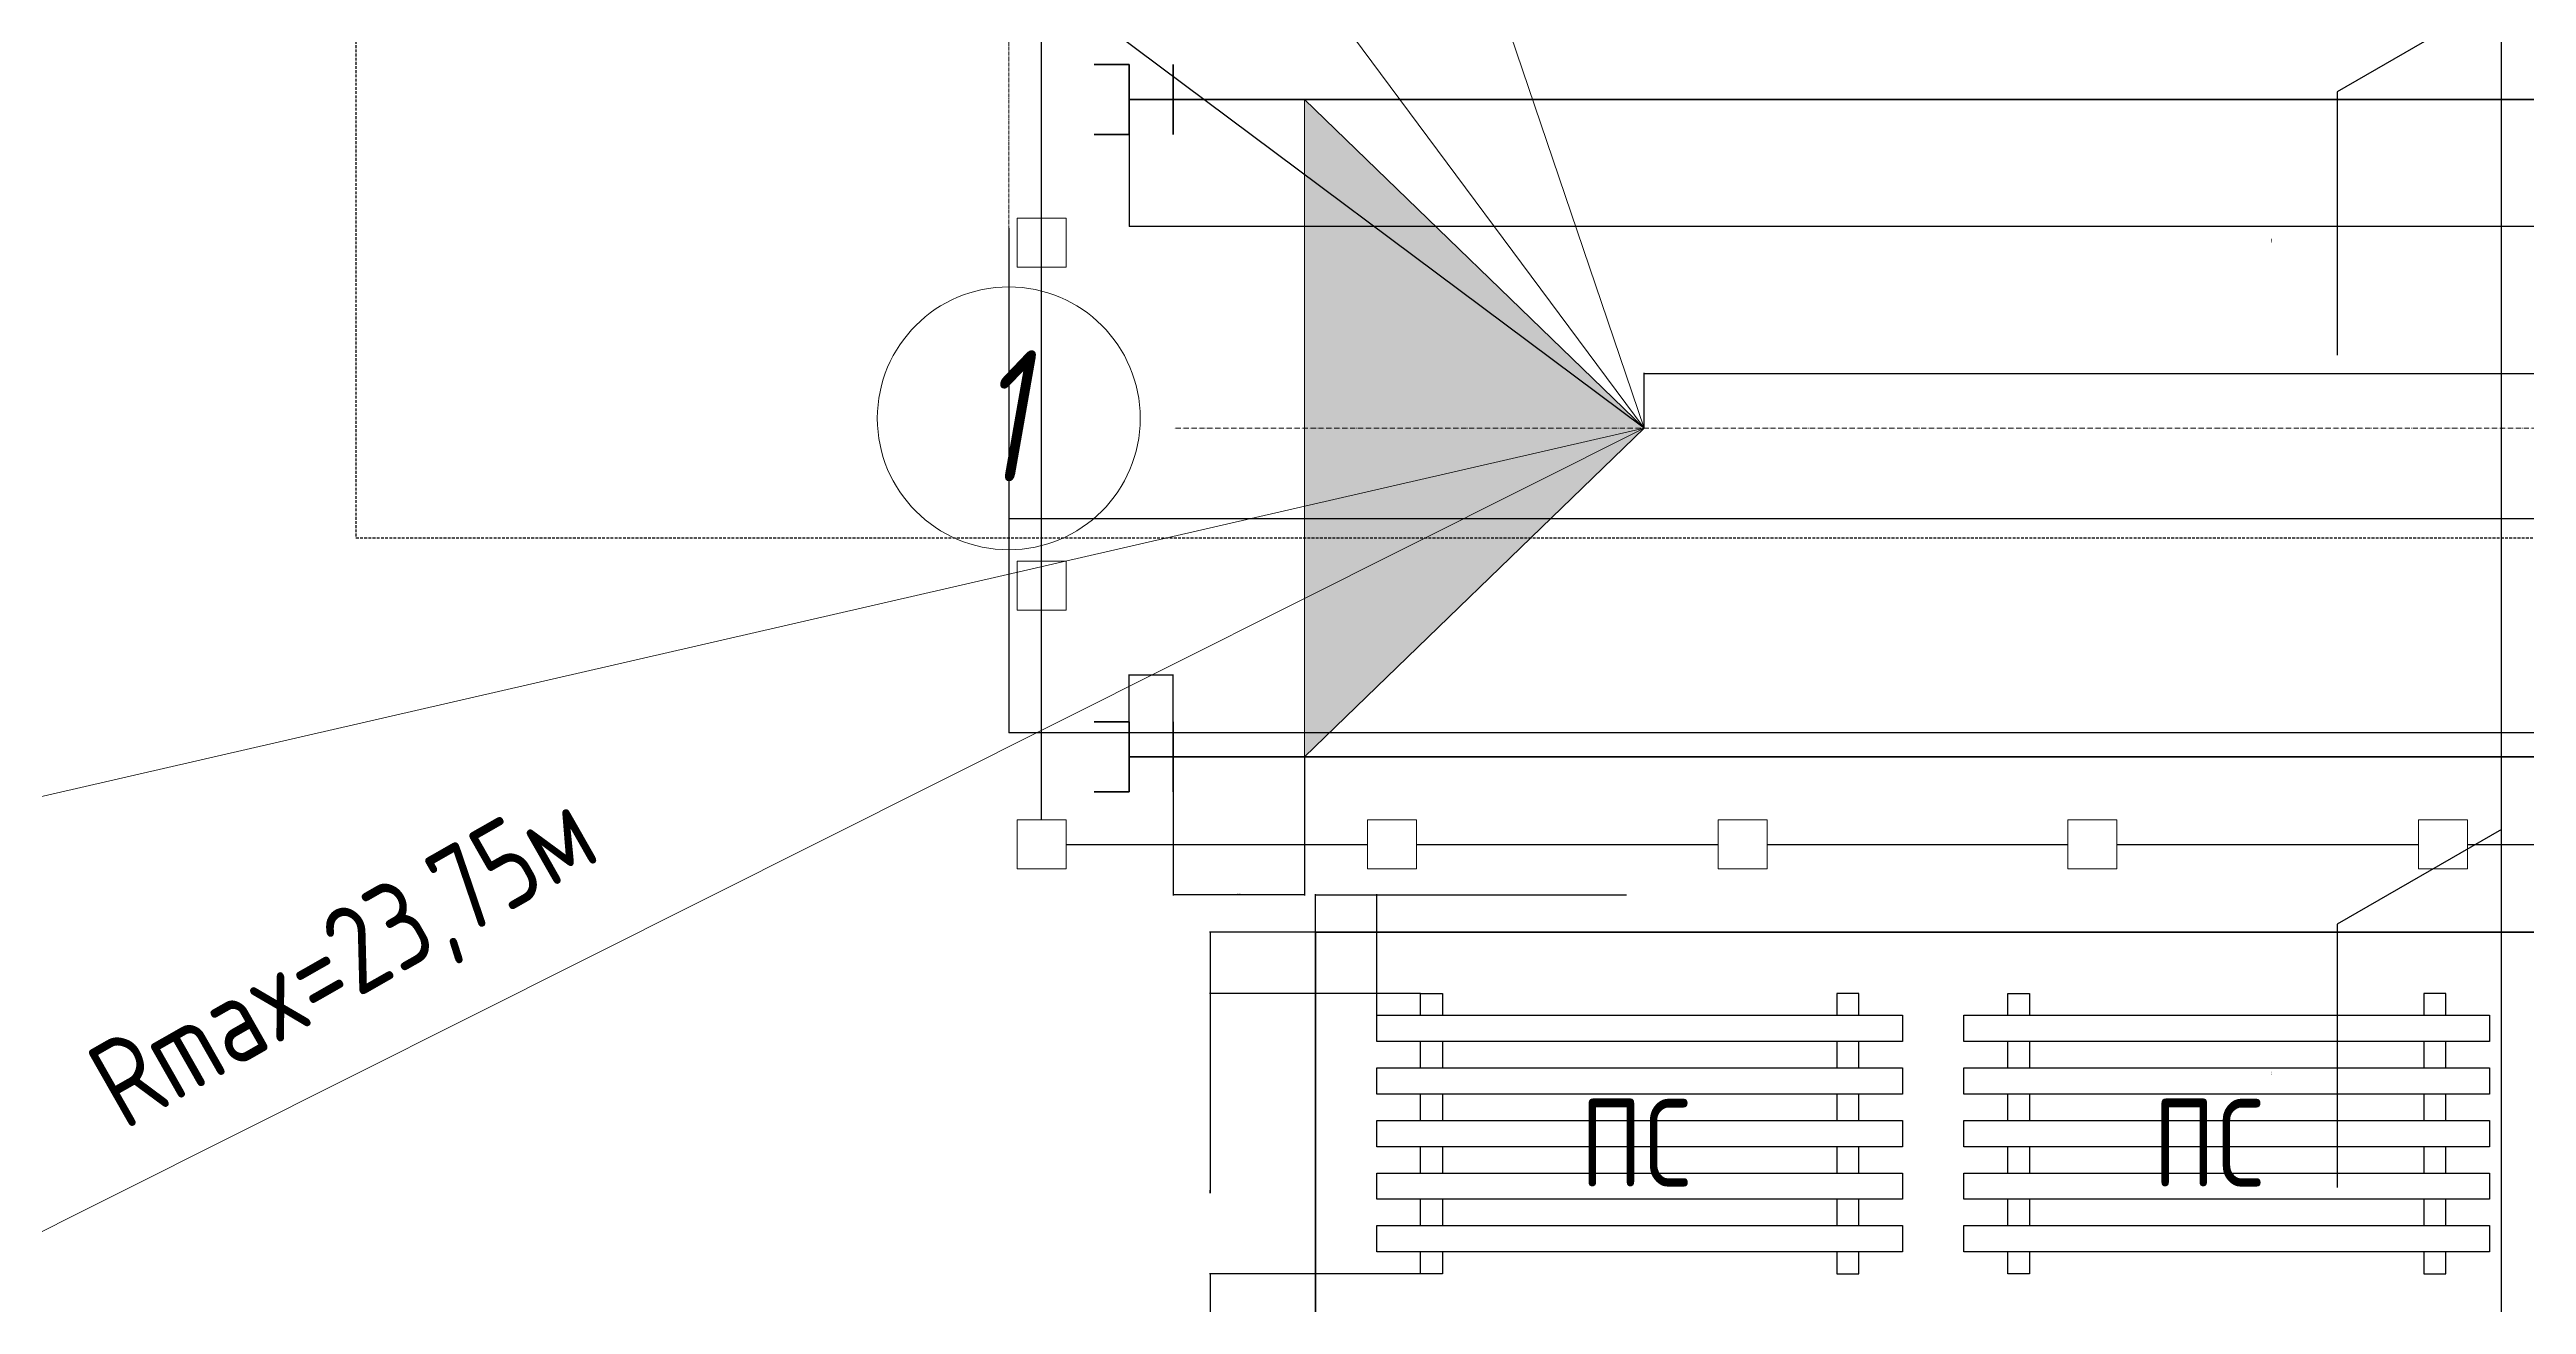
# Model space of a CAD drawing. Header units: millimetres. Extents: x -345369 to 252202, y 74562 to 424723.
# Drawn here: x -332013 to -326359, y 217863 to 220727 of the extents above; entities that cross this region are included whole.
import ezdxf

# ---------------------------------------------------------------- set-up
doc = ezdxf.new("R2010")
doc.units = ezdxf.units.MM
for name, pattern in [('ACAD_ISO10W100', [18, 12, -3, 0, -3]), ('DASHED2', [9.525, 6.35, -3.175]), ('DASHEDX2', [38.1, 25.4, -12.7]), ('GOST2.303 6', [12, 8, -1.5, 1, -1.5])]:
    doc.linetypes.add(name, pattern=pattern)
doc.layers.add('0.3 мм', color=7, linetype='Continuous', lineweight=30)
doc.layers.add('1', color=7, linetype='Continuous')
doc.styles.add('2.5', font='isocpeur.TTF', dxfattribs={"height": 2})
doc.styles.add('3 мм', font='simplex.shx', dxfattribs={"width": 0.7, "oblique": 10, "height": 3})
doc.styles.add('ISOCPEUR', font='isocpeur.TTF', dxfattribs={"width": 0.8})
doc.dimstyles.new('М500 стройгенп', dxfattribs={"dimtxt": 2, "dimasz": 2, "dimexe": 1.25, "dimexo": 0.625, "dimtad": 1, "dimlfac": 500, "dimtxsty": '2.5', "dimblk": 'ARCHTICK', "dimcen": 2.5, "dimadec": 0, "dimazin": 0, "dimtfac": 1, "dimtmove": 0, "dimatfit": 3, "dimfxl": 1, "dimarcsym": 0})

# ---------------------------------------------------------------- blocks, each defined once
blk = doc.blocks.new('_ArchTick')
at = {"color": 0, "linetype": 'ByBlock', "const_width": 0.15}
blk.add_lwpolyline([(-0.5, -0.5), (0.5, 0.5)], dxfattribs=at)
blk = doc.blocks.new('*D635')
at = {"color": 0, "lineweight": -2, "transparency": 16777216}
for p, q in [((-326416.4, 215812.6), (-326416.4, 218712.6)), ((-326415.8, 218712.6), (-326415.1, 218712.6)), ((-326417, 215812.6), (-326417.6, 215812.6))]:
    blk.add_line(p, q, dxfattribs=at)
at = {"layer": 'Defpoints', "color": 0, "transparency": 16777216}
for p in [(-326416.4, 218712.6), (-326416.4, 218712.6), (-326416.4, 215812.6)]:
    blk.add_point(p, dxfattribs=at)
at = {"color": 0, "lineweight": -2, "transparency": 16777216, "xscale": 2, "yscale": 2, "zscale": 2}
for p, rotation in [((-326416.4, 218712.6), 90), ((-326416.4, 215812.6), 270)]:
    blk.add_blockref('_ArchTick', p, dxfattribs=dict(at, rotation=rotation))
at = {"color": 0, "lineweight": 15, "transparency": 16777216, "insert": (-326418, 217262.6), "char_height": 2, "attachment_point": 5, "rotation": 90, "style": '2.5'}
blk.add_mtext('1450000', dxfattribs=at)
blk = doc.blocks.new('*D636')
at = {"color": 0, "lineweight": -2, "transparency": 16777216}
for p, q in [((-326416.4, 218712.6), (-326416.4, 219112.6)), ((-326415.8, 219112.6), (-326415.1, 219112.6)), ((-326417, 218712.6), (-326417.6, 218712.6))]:
    blk.add_line(p, q, dxfattribs=at)
at = {"layer": 'Defpoints', "color": 0, "transparency": 16777216}
for p in [(-326416.4, 219112.6), (-326416.4, 219112.6), (-326416.4, 218712.6)]:
    blk.add_point(p, dxfattribs=at)
at = {"color": 0, "lineweight": -2, "transparency": 16777216, "xscale": 2, "yscale": 2, "zscale": 2}
for p, rotation in [((-326416.4, 219112.6), 90), ((-326416.4, 218712.6), 270)]:
    blk.add_blockref('_ArchTick', p, dxfattribs=dict(at, rotation=rotation))
at = {"color": 0, "lineweight": 15, "transparency": 16777216, "insert": (-326941.4, 218390.4), "char_height": 2, "attachment_point": 5, "rotation": 90, "style": '2.5'}
blk.add_mtext('200000', dxfattribs=at)
blk = doc.blocks.new('*D637')
at = {"color": 0, "lineweight": -2, "transparency": 16777216}
for p, q in [((-326416.4, 219112.6), (-326416.4, 219862.6)), ((-326415.8, 219862.6), (-326415.1, 219862.6)), ((-326417, 219112.6), (-326417.6, 219112.6))]:
    blk.add_line(p, q, dxfattribs=at)
at = {"layer": 'Defpoints', "color": 0, "transparency": 16777216}
for p in [(-326416.4, 219862.6), (-326416.4, 219862.6), (-326416.4, 219112.6)]:
    blk.add_point(p, dxfattribs=at)
at = {"color": 0, "lineweight": -2, "transparency": 16777216, "xscale": 2, "yscale": 2, "zscale": 2}
for p, rotation in [((-326416.4, 219862.6), 90), ((-326416.4, 219112.6), 270)]:
    blk.add_blockref('_ArchTick', p, dxfattribs=dict(at, rotation=rotation))
at = {"color": 0, "lineweight": 15, "transparency": 16777216, "insert": (-326418, 219487.6), "char_height": 2, "attachment_point": 5, "rotation": 90, "style": '2.5'}
blk.add_mtext('375000', dxfattribs=at)
blk = doc.blocks.new('*D638')
at = {"color": 0, "lineweight": -2, "transparency": 16777216}
for p, q in [((-326416.4, 219862.6), (-326416.4, 220612.6)), ((-326415.8, 220612.6), (-326415.1, 220612.6)), ((-326417, 219862.6), (-326417.6, 219862.6))]:
    blk.add_line(p, q, dxfattribs=at)
at = {"layer": 'Defpoints', "color": 0, "transparency": 16777216}
for p in [(-326416.4, 220612.6), (-326416.4, 220612.6), (-326416.4, 219862.6)]:
    blk.add_point(p, dxfattribs=at)
at = {"color": 0, "lineweight": -2, "transparency": 16777216, "xscale": 2, "yscale": 2, "zscale": 2}
for p, rotation in [((-326416.4, 220612.6), 90), ((-326416.4, 219862.6), 270)]:
    blk.add_blockref('_ArchTick', p, dxfattribs=dict(at, rotation=rotation))
at = {"color": 0, "lineweight": 15, "transparency": 16777216, "insert": (-326418, 220237.6), "char_height": 2, "attachment_point": 5, "rotation": 90, "style": '2.5'}
blk.add_mtext('375000', dxfattribs=at)
blk = doc.blocks.new('*D580')
at = {"color": 0, "lineweight": -2, "transparency": 16777216}
for p, q in [((-326417, 221012.6), (-326417.6, 221012.6)), ((-326416.4, 220612.6), (-326416.4, 221012.6)), ((-326417, 220612.6), (-326417.6, 220612.6))]:
    blk.add_line(p, q, dxfattribs=at)
at = {"layer": 'Defpoints', "color": 0, "transparency": 16777216}
for p in [(-326416.4, 221012.6), (-326416.4, 221012.6), (-326416.4, 220612.6)]:
    blk.add_point(p, dxfattribs=at)
at = {"color": 0, "lineweight": -2, "transparency": 16777216, "xscale": 2, "yscale": 2, "zscale": 2}
for p, rotation in [((-326416.4, 221012.6), 90), ((-326416.4, 220612.6), 270)]:
    blk.add_blockref('_ArchTick', p, dxfattribs=dict(at, rotation=rotation))
at = {"color": 0, "lineweight": 15, "transparency": 16777216, "insert": (-326941.4, 220290.4), "char_height": 2, "attachment_point": 5, "rotation": 90, "style": '2.5'}
blk.add_mtext('200000', dxfattribs=at)
blk = doc.blocks.new('*D661')
at = {"color": 0, "lineweight": -2, "transparency": 16777216}
for p, q in [((-328884, 218712.6), (-329364.9, 218712.6)), ((-329363.7, 218712.6), (-329363.7, 218572.6)), ((-328884, 218572.6), (-329364.9, 218572.6)), ((-329363.7, 218572.6), (-329363.7, 218116.2))]:
    blk.add_line(p, q, dxfattribs=at)
at = {"layer": 'Defpoints', "color": 0, "transparency": 16777216}
for p in [(-329363.7, 218712.6), (-328883.4, 218712.6), (-328883.4, 218572.6)]:
    blk.add_point(p, dxfattribs=at)
at = {"color": 0, "lineweight": -2, "transparency": 16777216, "xscale": 2, "yscale": 2, "zscale": 2}
for p, rotation in [((-329363.7, 218712.6), 90), ((-329363.7, 218572.6), 270)]:
    blk.add_blockref('_ArchTick', p, dxfattribs=dict(at, rotation=rotation))
at = {"color": 0, "lineweight": 25, "transparency": 16777216, "insert": (-329365.3, 218120.1), "char_height": 2, "attachment_point": 5, "rotation": 90, "style": '2.5'}
blk.add_mtext('70000', dxfattribs=at)
blk = doc.blocks.new('*D662')
at = {"color": 0, "lineweight": -2, "transparency": 16777216}
for p, q in [((-328884, 217932.6), (-329364.9, 217932.6)), ((-329363.7, 217932.6), (-329363.7, 217792.6)), ((-328878.2, 217792.6), (-329364.9, 217792.6))]:
    blk.add_line(p, q, dxfattribs=at)
at = {"layer": 'Defpoints', "color": 0, "transparency": 16777216}
for p in [(-328883.4, 217932.6), (-329363.7, 217792.6), (-328877.6, 217792.6)]:
    blk.add_point(p, dxfattribs=at)
at = {"color": 0, "lineweight": -2, "transparency": 16777216, "xscale": 2, "yscale": 2, "zscale": 2}
for p, rotation in [((-329363.7, 217932.6), 90), ((-329363.7, 217792.6), 270)]:
    blk.add_blockref('_ArchTick', p, dxfattribs=dict(at, rotation=rotation))
at = {"color": 0, "lineweight": 25, "transparency": 16777216, "insert": (-329365.3, 217862.6), "char_height": 2, "attachment_point": 5, "rotation": 90, "style": '2.5'}
blk.add_mtext('70000', dxfattribs=at)
blk = doc.blocks.new('*D664')
at = {"color": 0, "lineweight": -2, "transparency": 16777216}
for p, q in [((-329123.4, 218523.2), (-329123.4, 218798.7)), ((-329123.4, 218797.5), (-328983.4, 218797.5)), ((-328983.4, 218523.2), (-328983.4, 218798.7)), ((-328983.4, 218797.5), (-328413.3, 218797.5))]:
    blk.add_line(p, q, dxfattribs=at)
at = {"layer": 'Defpoints', "color": 0, "transparency": 16777216}
for p in [(-329123.4, 218797.5), (-329123.4, 218522.6), (-328983.4, 218522.6)]:
    blk.add_point(p, dxfattribs=at)
at = {"color": 0, "lineweight": -2, "transparency": 16777216, "xscale": 2, "yscale": 2, "zscale": 2, "rotation": 180}
blk.add_blockref('_ArchTick', (-329123.4, 218797.5), dxfattribs=at)
at = {"color": 0, "lineweight": -2, "transparency": 16777216, "xscale": 2, "yscale": 2, "zscale": 2}
blk.add_blockref('_ArchTick', (-328983.4, 218797.5), dxfattribs=at)
at = {"color": 0, "lineweight": 25, "transparency": 16777216, "insert": (-328417.2, 218799.1), "char_height": 2, "attachment_point": 5, "style": '2.5'}
blk.add_mtext('70000', dxfattribs=at)
blk = doc.blocks.new('*D683')
at = {"color": 0, "lineweight": -2, "transparency": 16777216}
for p, q in [((-328372.9, 219863.2), (-328372.9, 219988.8)), ((-328372.9, 219987.6), (-309473.9, 219987.6)), ((-309473.9, 219863.2), (-309473.9, 219988.8))]:
    blk.add_line(p, q, dxfattribs=at)
at = {"layer": 'Defpoints', "color": 0, "transparency": 16777216}
for p in [(-309473.9, 219987.6), (-328372.9, 219862.6), (-309473.9, 219862.6)]:
    blk.add_point(p, dxfattribs=at)
at = {"color": 0, "lineweight": -2, "transparency": 16777216, "xscale": 2, "yscale": 2, "zscale": 2, "rotation": 180}
blk.add_blockref('_ArchTick', (-328372.9, 219987.6), dxfattribs=at)
at = {"color": 0, "lineweight": -2, "transparency": 16777216, "xscale": 2, "yscale": 2, "zscale": 2}
blk.add_blockref('_ArchTick', (-309473.9, 219987.6), dxfattribs=at)
at = {"color": 0, "lineweight": 20, "transparency": 16777216, "insert": (-318923.4, 219989.2), "char_height": 2, "attachment_point": 5, "style": '2.5'}
blk.add_mtext('94500', dxfattribs=at)
blk = doc.blocks.new('*D684')
at = {"color": 0, "lineweight": -2, "transparency": 16777216}
for p, q in [((-329548.4, 220612), (-329548.4, 220322.5)), ((-308298.4, 220612), (-308298.4, 220322.5)), ((-329548.4, 220323.7), (-308298.4, 220323.7))]:
    blk.add_line(p, q, dxfattribs=at)
at = {"layer": 'Defpoints', "color": 0, "transparency": 16777216}
for p in [(-329548.4, 220612.6), (-308298.4, 220612.6), (-308298.4, 220323.7)]:
    blk.add_point(p, dxfattribs=at)
at = {"color": 0, "lineweight": -2, "transparency": 16777216, "xscale": 2, "yscale": 2, "zscale": 2, "rotation": 180}
blk.add_blockref('_ArchTick', (-329548.4, 220323.7), dxfattribs=at)
at = {"color": 0, "lineweight": -2, "transparency": 16777216, "xscale": 2, "yscale": 2, "zscale": 2}
blk.add_blockref('_ArchTick', (-308298.4, 220323.7), dxfattribs=at)
at = {"color": 0, "lineweight": 20, "transparency": 16777216, "insert": (-318923.4, 220325.3), "char_height": 2, "attachment_point": 5, "style": '2.5'}
blk.add_mtext('10625000', dxfattribs=at)
blk = doc.blocks.new('*D685')
at = {"color": 0, "lineweight": -2, "transparency": 16777216}
for p, q in [((-329448.4, 219112), (-329448.4, 218796.2)), ((-329148.4, 219112), (-329148.4, 218796.2)), ((-329148.4, 218797.5), (-329448.4, 218797.5))]:
    blk.add_line(p, q, dxfattribs=at)
at = {"layer": 'Defpoints', "color": 0, "transparency": 16777216}
for p in [(-329448.4, 219112.6), (-329148.4, 219112.6), (-329448.4, 218797.5)]:
    blk.add_point(p, dxfattribs=at)
at = {"color": 0, "lineweight": -2, "transparency": 16777216, "xscale": 2, "yscale": 2, "zscale": 2, "rotation": 180}
blk.add_blockref('_ArchTick', (-329448.4, 218797.5), dxfattribs=at)
at = {"color": 0, "lineweight": -2, "transparency": 16777216, "xscale": 2, "yscale": 2, "zscale": 2}
blk.add_blockref('_ArchTick', (-329148.4, 218797.5), dxfattribs=at)
at = {"color": 0, "lineweight": 20, "transparency": 16777216, "insert": (-329298.4, 218799.1), "char_height": 2, "attachment_point": 5, "style": '2.5'}
blk.add_mtext('150000', dxfattribs=at)
blk = doc.blocks.new('*D686')
at = {"color": 0, "lineweight": -2, "transparency": 16777216}
for p, q in [((-329548.4, 219113.2), (-329548.4, 219300.3)), ((-329448.4, 219299), (-329548.4, 219299)), ((-329448.4, 219113.2), (-329448.4, 219300.3))]:
    blk.add_line(p, q, dxfattribs=at)
at = {"layer": 'Defpoints', "color": 0, "transparency": 16777216}
for p in [(-329548.4, 219299), (-329548.4, 219112.6), (-329448.4, 219112.6)]:
    blk.add_point(p, dxfattribs=at)
at = {"color": 0, "lineweight": -2, "transparency": 16777216, "xscale": 2, "yscale": 2, "zscale": 2, "rotation": 180}
blk.add_blockref('_ArchTick', (-329548.4, 219299), dxfattribs=at)
at = {"color": 0, "lineweight": -2, "transparency": 16777216, "xscale": 2, "yscale": 2, "zscale": 2}
blk.add_blockref('_ArchTick', (-329448.4, 219299), dxfattribs=at)
at = {"color": 0, "lineweight": 20, "transparency": 16777216, "insert": (-329498.4, 219300.7), "char_height": 2, "attachment_point": 5, "style": '2.5'}
blk.add_mtext('50000', dxfattribs=at)
blk = doc.blocks.new('*D599')
at = {"color": 0, "lineweight": -2, "transparency": 16777216}
for p, q in [((-329823.4, 220319), (-329823.4, 219654.3)), ((-319023.4, 220319), (-319023.4, 219654.3)), ((-319023.4, 219655.5), (-329823.4, 219655.5))]:
    blk.add_line(p, q, dxfattribs=at)
at = {"layer": 'Defpoints', "color": 0, "transparency": 16777216}
for p in [(-329823.4, 220319.7), (-319023.4, 220319.7), (-329823.4, 219655.5)]:
    blk.add_point(p, dxfattribs=at)
at = {"color": 0, "lineweight": -2, "transparency": 16777216, "xscale": 2, "yscale": 2, "zscale": 2, "rotation": 180}
blk.add_blockref('_ArchTick', (-329823.4, 219655.5), dxfattribs=at)
at = {"color": 0, "lineweight": -2, "transparency": 16777216, "xscale": 2, "yscale": 2, "zscale": 2}
blk.add_blockref('_ArchTick', (-319023.4, 219655.5), dxfattribs=at)
at = {"color": 0, "lineweight": 20, "transparency": 16777216, "insert": (-324423.4, 219657.2), "char_height": 2, "attachment_point": 5, "style": '2.5'}
blk.add_mtext('5400000', dxfattribs=at)
blk = doc.blocks.new('*D600')
at = {"color": 0, "lineweight": -2, "transparency": 16777216}
for p, q in [((-308023.4, 223598), (-308023.4, 219166.8)), ((-329823.4, 219654.9), (-329823.4, 219166.8)), ((-329823.4, 219168), (-308023.4, 219168))]:
    blk.add_line(p, q, dxfattribs=at)
at = {"layer": 'Defpoints', "color": 0, "transparency": 16777216}
for p in [(-308023.4, 223598.7), (-329823.4, 219655.5), (-308023.4, 219168)]:
    blk.add_point(p, dxfattribs=at)
at = {"color": 0, "lineweight": -2, "transparency": 16777216, "xscale": 2, "yscale": 2, "zscale": 2, "rotation": 180}
blk.add_blockref('_ArchTick', (-329823.4, 219168), dxfattribs=at)
at = {"color": 0, "lineweight": -2, "transparency": 16777216, "xscale": 2, "yscale": 2, "zscale": 2}
blk.add_blockref('_ArchTick', (-308023.4, 219168), dxfattribs=at)
at = {"color": 0, "lineweight": 20, "transparency": 16777216, "insert": (-318923.4, 219169.6), "char_height": 2, "attachment_point": 5, "style": '2.5'}
blk.add_mtext('10900000', dxfattribs=at)

msp = doc.modelspace()

# ---------------------------------------------------------------- hatches: boundary and pattern name
at = {"lineweight": 20}
h = msp.add_hatch(color=256, dxfattribs=at)
h.dxf.hatch_style = 1
h.paths.add_polyline_path([(-329148.408323, 220612.578109), (-329148.408323, 219862.578109), (-328372.904858, 219862.578109)])
h.paths.add_polyline_path([(-328372.904858, 219862.578109), (-329148.408323, 219862.578109), (-329148.408323, 219112.578109)])
h.paths.add_polyline_path([(-308265.062024, 219540.068558), (-307695.062024, 219540.068558), (-307695.062024, 220260.068558), (-308265.062024, 220260.068558)], flags=9)

# ---------------------------------------------------------------- linework, layer by layer
at = {"linetype": 'DASHED2', "lineweight": 25}
for p, q in [((-331313.408323, 229794.620601), (-331313.408323, 219612.578109)), ((-331313.408323, 219612.578109), (-306533.408323, 219612.578109))]:
    msp.add_line(p, q, dxfattribs=at)
at = {"lineweight": 15}
for q in [(-335003.908155, 228782.743767), (-331158.094645, 228066.481928), (-335389.956737, 218249.821791), (-332619.054452, 217733.561051)]:
    msp.add_line((-328372.904858, 219862.578109), q, dxfattribs=at)
at = {"linetype": 'GOST2.303 6', "lineweight": 20}
msp.add_line((-329823.408323, 220184.966747), (-329823.408323, 228302.578109), dxfattribs=at)
at = {"lineweight": 30}
msp.add_line((-328372.904858, 219862.578109), (-337283.813583, 226514.653402), dxfattribs=at)
at = {"lineweight": 25}
for p, q in [((-326416.399816, 220846.713076), (-326791.399816, 220630.206725)), ((-329748.408323, 218968.578016), (-329748.408323, 220812.578109)), ((-326791.399816, 220630.206725), (-326791.399816, 220029.482528)), ((-329692.408416, 218912.578109), (-329004.409563, 218912.578109)), ((-328892.40975, 218912.578109), (-328204.410896, 218912.578109)), ((-328092.411083, 218912.578109), (-327405.94009, 218912.578109)), ((-327293.940277, 218912.578109), (-326605.941424, 218912.578109)), ((-326416.399816, 218946.713076), (-326791.399816, 218730.206725)), ((-326493.94161, 218912.578109), (-325800.831525, 218912.578109)), ((-329123.408323, 218712.578109), (-329123.408323, 218572.578109)), ((-326791.399816, 218730.206725), (-326791.399816, 218129.482528))]:
    msp.add_line(p, q, dxfattribs=at)
at = {"lineweight": 35}
for p, q in [((-318923.408323, 220612.578109), (-329548.408323, 220612.578109)), ((-329548.408323, 220612.578109), (-329348.408323, 220612.578109)), ((-329548.408323, 220612.578109), (-329348.408323, 220612.578109)), ((-318923.408323, 219112.578109), (-329548.408323, 219112.578109)), ((-329548.408323, 219112.578109), (-328948.408323, 219112.578109)), ((-329548.408323, 219112.578109), (-329348.408323, 219112.578109)), ((-329548.408323, 219112.578109), (-329448.408323, 219112.578109)), ((-329448.408323, 219112.578109), (-329148.408323, 219112.578109)), ((-318923.408323, 218712.578109), (-329123.408323, 218712.578109)), ((-329123.408323, 218712.578109), (-329123.408323, 215812.578109))]:
    msp.add_line(p, q, dxfattribs=at)
at = {"lineweight": 20}
for p, q in [((-329348.408323, 220612.578109), (-328748.408323, 220612.578109)), ((-328372.904858, 219862.578109), (-329148.408323, 220612.578109)), ((-329148.408323, 219112.578109), (-329148.408323, 220612.578109)), ((-328372.904858, 219862.578109), (-329148.408323, 219112.578109)), ((-329348.408323, 219112.578109), (-328748.408323, 219112.578109)), ((-328892.40975, 218968.578016), (-329004.409563, 218968.578016)), ((-327293.940277, 218968.578016), (-327405.94009, 218968.578016)), ((-329692.408416, 218912.578109), (-329004.409563, 218912.578109)), ((-328892.40975, 218912.578109), (-328204.410896, 218912.578109)), ((-327293.940277, 218912.578109), (-326605.941424, 218912.578109))]:
    msp.add_line(p, q, dxfattribs=at)
at = {"lineweight": 13}
for p, q in [((-329692.408416, 220341.6664), (-329804.40823, 220341.6664)), ((-329804.40823, 220341.6664), (-329804.40823, 220229.666587)), ((-329692.408416, 220229.666587), (-329692.408416, 220341.6664)), ((-329804.40823, 220229.666587), (-329692.408416, 220229.666587)), ((-329692.408416, 219558.83975), (-329804.40823, 219558.83975)), ((-329804.40823, 219558.83975), (-329804.40823, 219446.839937)), ((-329692.408416, 219446.839937), (-329692.408416, 219558.83975)), ((-329804.40823, 219446.839937), (-329692.408416, 219446.839937)), ((-329692.408416, 218968.578016), (-329804.40823, 218968.578016)), ((-329804.40823, 218968.578016), (-329804.40823, 218856.578202)), ((-329692.408416, 218856.578202), (-329692.408416, 218968.578016)), ((-329004.409563, 218968.578016), (-329004.409563, 218856.578202)), ((-328892.40975, 218856.578202), (-328892.40975, 218968.578016)), ((-328092.411083, 218968.578016), (-328204.410896, 218968.578016)), ((-328204.410896, 218968.578016), (-328204.410896, 218856.578202)), ((-328092.411083, 218856.578202), (-328092.411083, 218968.578016)), ((-327405.94009, 218968.578016), (-327405.94009, 218856.578202)), ((-327293.940277, 218856.578202), (-327293.940277, 218968.578016)), ((-326493.94161, 218968.578016), (-326605.941424, 218968.578016)), ((-326605.941424, 218968.578016), (-326605.941424, 218856.578202)), ((-326493.94161, 218856.578202), (-326493.94161, 218968.578016)), ((-329804.40823, 218856.578202), (-329692.408416, 218856.578202)), ((-329004.409563, 218856.578202), (-328892.40975, 218856.578202)), ((-328204.410896, 218856.578202), (-328092.411083, 218856.578202)), ((-327405.94009, 218856.578202), (-327293.940277, 218856.578202)), ((-326605.941424, 218856.578202), (-326493.94161, 218856.578202))]:
    msp.add_line(p, q, dxfattribs=at)
at = {"linetype": 'ACAD_ISO10W100', "lineweight": 20}
msp.add_line((-308398.408323, 219862.578109), (-329448.408323, 219862.578109), dxfattribs=at)
at = {"lineweight": 20}
msp.add_circle((-329823.408323, 219884.966747), 300, dxfattribs=at)
at = {"linetype": 'DASHEDX2', "lineweight": 30}
msp.add_arc((-328372.904858, 219862.578109), 7200, 143.2583223815, 270, dxfattribs=at)
at = {"lineweight": 30}
msp.add_arc((-328372.904858, 219862.578109), 4750, 143.258322381, 270, dxfattribs=at)
at = {"layer": '0.3 мм', "lineweight": 35}
for p, q in [((-329548.408323, 220692.578109), (-329628.408323, 220692.578109)), ((-329548.408323, 220612.578109), (-329548.408323, 220692.578109)), ((-329448.408323, 220532.578109), (-329448.408323, 220692.578109)), ((-329548.408323, 220612.578109), (-329548.408323, 220532.578109)), ((-329548.408323, 220532.578109), (-329628.408323, 220532.578109)), ((-329548.408323, 219192.578109), (-329628.408323, 219192.578109)), ((-329548.408323, 219112.578109), (-329548.408323, 219192.578109)), ((-329448.408323, 219032.578109), (-329448.408323, 219192.578109)), ((-329548.408323, 219112.578109), (-329548.408323, 219032.578109)), ((-329548.408323, 219032.578109), (-329628.408323, 219032.578109))]:
    msp.add_line(p, q, dxfattribs=at)
at = {"layer": '0.3 мм', "lineweight": 25}
for p, q in [((-328883.408323, 218522.578109), (-328883.408323, 218572.578109)), ((-328883.408323, 218572.578109), (-328833.408323, 218572.578109)), ((-328833.408323, 218572.578109), (-328833.408323, 218522.578109)), ((-327883.408323, 218572.578109), (-327933.408323, 218572.578109)), ((-327933.408323, 218572.578109), (-327933.408323, 218522.578109)), ((-327883.408323, 218522.578109), (-327883.408323, 218572.578109)), ((-327543.408323, 218522.578109), (-327543.408323, 218572.578109)), ((-327543.408323, 218572.578109), (-327493.408323, 218572.578109)), ((-327493.408323, 218572.578109), (-327493.408323, 218522.578109)), ((-326543.408323, 218572.578109), (-326593.408323, 218572.578109)), ((-326593.408323, 218572.578109), (-326593.408323, 218522.578109)), ((-326543.408323, 218522.578109), (-326543.408323, 218572.578109)), ((-328983.408323, 218522.578109), (-327783.408323, 218522.578109)), ((-328983.408323, 218462.578109), (-328983.408323, 218522.578109)), ((-327783.408323, 218522.578109), (-327783.408323, 218462.578109)), ((-327783.408323, 218522.578109), (-327783.408323, 218495.905551)), ((-327643.408323, 218522.578109), (-326443.408323, 218522.578109)), ((-327643.408323, 218462.578109), (-327643.408323, 218522.578109)), ((-326443.408323, 218522.578109), (-326443.408323, 218462.578109)), ((-326443.408323, 218522.578109), (-326443.408323, 218495.905551)), ((-327783.408323, 218462.578109), (-328983.408323, 218462.578109)), ((-328883.408323, 218402.578109), (-328883.408323, 218462.578109)), ((-328833.408323, 218462.578109), (-328833.408323, 218402.578109)), ((-327933.408323, 218462.578109), (-327933.408323, 218402.578109)), ((-327883.408323, 218402.578109), (-327883.408323, 218462.578109)), ((-326443.408323, 218462.578109), (-327643.408323, 218462.578109)), ((-327543.408323, 218402.578109), (-327543.408323, 218462.578109)), ((-327493.408323, 218462.578109), (-327493.408323, 218402.578109)), ((-326593.408323, 218462.578109), (-326593.408323, 218402.578109)), ((-326543.408323, 218402.578109), (-326543.408323, 218462.578109)), ((-328983.408323, 218402.578109), (-327783.408323, 218402.578109)), ((-328983.408323, 218342.578109), (-328983.408323, 218402.578109)), ((-327783.408323, 218402.578109), (-327783.408323, 218342.578109)), ((-327643.408323, 218402.578109), (-326443.408323, 218402.578109)), ((-327643.408323, 218342.578109), (-327643.408323, 218402.578109)), ((-326443.408323, 218402.578109), (-326443.408323, 218342.578109)), ((-327783.408323, 218342.578109), (-328983.408323, 218342.578109)), ((-328883.408323, 218282.578109), (-328883.408323, 218342.578109)), ((-328833.408323, 218342.578109), (-328833.408323, 218282.578109)), ((-327933.408323, 218342.578109), (-327933.408323, 218282.578109)), ((-327883.408323, 218282.578109), (-327883.408323, 218342.578109)), ((-326443.408323, 218342.578109), (-327643.408323, 218342.578109)), ((-327543.408323, 218282.578109), (-327543.408323, 218342.578109)), ((-327493.408323, 218342.578109), (-327493.408323, 218282.578109)), ((-326593.408323, 218342.578109), (-326593.408323, 218282.578109)), ((-326543.408323, 218282.578109), (-326543.408323, 218342.578109)), ((-328983.408323, 218282.578109), (-327783.408323, 218282.578109)), ((-328983.408323, 218222.578109), (-328983.408323, 218282.578109)), ((-327783.408323, 218282.578109), (-327783.408323, 218222.578109)), ((-327643.408323, 218282.578109), (-326443.408323, 218282.578109)), ((-327643.408323, 218222.578109), (-327643.408323, 218282.578109)), ((-326443.408323, 218282.578109), (-326443.408323, 218222.578109)), ((-327783.408323, 218222.578109), (-328983.408323, 218222.578109)), ((-328883.408323, 218162.578109), (-328883.408323, 218222.578109)), ((-328833.408323, 218222.578109), (-328833.408323, 218162.578109)), ((-327933.408323, 218222.578109), (-327933.408323, 218162.578109)), ((-327883.408323, 218162.578109), (-327883.408323, 218222.578109)), ((-326443.408323, 218222.578109), (-327643.408323, 218222.578109)), ((-327543.408323, 218162.578109), (-327543.408323, 218222.578109)), ((-327493.408323, 218222.578109), (-327493.408323, 218162.578109)), ((-326593.408323, 218222.578109), (-326593.408323, 218162.578109)), ((-326543.408323, 218162.578109), (-326543.408323, 218222.578109)), ((-328983.408323, 218162.578109), (-327783.408323, 218162.578109)), ((-328983.408323, 218102.578109), (-328983.408323, 218162.578109)), ((-327783.408323, 218162.578109), (-327783.408323, 218102.578109)), ((-327643.408323, 218162.578109), (-326443.408323, 218162.578109)), ((-327643.408323, 218102.578109), (-327643.408323, 218162.578109)), ((-326443.408323, 218162.578109), (-326443.408323, 218102.578109)), ((-327783.408323, 218102.578109), (-328983.408323, 218102.578109)), ((-328883.408323, 218042.578109), (-328883.408323, 218102.578109)), ((-328833.408323, 218102.578109), (-328833.408323, 218042.578109)), ((-327933.408323, 218102.578109), (-327933.408323, 218042.578109)), ((-327883.408323, 218042.578109), (-327883.408323, 218102.578109)), ((-326443.408323, 218102.578109), (-327643.408323, 218102.578109)), ((-327543.408323, 218042.578109), (-327543.408323, 218102.578109)), ((-327493.408323, 218102.578109), (-327493.408323, 218042.578109)), ((-326593.408323, 218102.578109), (-326593.408323, 218042.578109)), ((-326543.408323, 218042.578109), (-326543.408323, 218102.578109)), ((-328983.408323, 218042.578109), (-327783.408323, 218042.578109)), ((-328983.408323, 217982.578109), (-328983.408323, 218042.578109)), ((-327783.408323, 218042.578109), (-327783.408323, 217982.578109)), ((-327643.408323, 218042.578109), (-326443.408323, 218042.578109)), ((-327643.408323, 217982.578109), (-327643.408323, 218042.578109)), ((-326443.408323, 218042.578109), (-326443.408323, 217982.578109)), ((-327783.408323, 217982.578109), (-328983.408323, 217982.578109)), ((-328883.408323, 217932.578109), (-328883.408323, 217982.578109)), ((-328833.408323, 217982.578109), (-328833.408323, 217932.578109)), ((-327933.408323, 217982.578109), (-327933.408323, 217932.578109)), ((-327883.408323, 217932.578109), (-327883.408323, 217982.578109)), ((-326443.408323, 217982.578109), (-327643.408323, 217982.578109)), ((-327543.408323, 217932.578109), (-327543.408323, 217982.578109)), ((-327493.408323, 217982.578109), (-327493.408323, 217932.578109)), ((-326593.408323, 217982.578109), (-326593.408323, 217932.578109)), ((-326543.408323, 217932.578109), (-326543.408323, 217982.578109)), ((-328833.408323, 217932.578109), (-328883.408323, 217932.578109)), ((-327933.408323, 217932.578109), (-327883.408323, 217932.578109)), ((-327493.408323, 217932.578109), (-327543.408323, 217932.578109)), ((-326593.408323, 217932.578109), (-326543.408323, 217932.578109))]:
    msp.add_line(p, q, dxfattribs=at)

# ---------------------------------------------------------------- texts
at = {"lineweight": 20, "insert": (-329890.158198, 220040.35995), "char_height": 300, "attachment_point": 1, "style": '3 мм'}
msp.add_mtext_dynamic_manual_height_columns('1', width=19.8928994, gutter_width=15, heights=[0], dxfattribs=at)
at = {"layer": '1', "insert": (-331941.386017, 218432.346964), "char_height": 200, "width": 33551.99764857, "attachment_point": 1, "rotation": 29.657638595, "style": 'ISOCPEUR'}
msp.add_mtext('Rmax=23,75м', dxfattribs=at)
at = {"layer": '1', "char_height": 200, "width": 33551.99764857, "attachment_point": 1, "style": 'ISOCPEUR'}
for insert in [(-328518.691269, 218331.358945), (-327211.249465, 218331.354126)]:
    msp.add_mtext('ПC', dxfattribs=dict(at, insert=insert))

# ---------------------------------------------------------------- dimensions: what is measured, and where the dimension line sits
at = {"lineweight": 20}
for base, p1, p2, picture, middle in [((-308023.4083229175, 219168.0014764365), (-329823.4083229175, 219655.5497194861), (-308023.4083229175, 223598.6552932748), '*D600', (-318923.4083229175, 219169.6264764365)), ((-308298.4083229175, 220323.7097221363), (-329548.4083229175, 220612.578109102), (-308298.4083229175, 220612.578109102), '*D684', (-318923.4083229175, 220325.3347221363)), ((-329823.4083229175, 219655.5497194861), (-319023.4083229175, 220319.652552975), (-329823.4083229175, 220319.652552975), '*D599', (-324423.4083229175, 219657.1747194861)), ((-329548.408323, 219299.039667), (-329448.408323, 219112.578109), (-329548.408323, 219112.578109), '*D686', (-329498.408323, 219300.664667)), ((-329448.408323, 218797.45635), (-329148.408323, 219112.578109), (-329448.408323, 219112.578109), '*D685', (-329298.408323, 218799.08135))]:
    dim = msp.add_linear_dim(base=base, p1=p1, p2=p2, dimstyle='М500 стройгенп', dxfattribs=at)
    dim.commit()
    dim.dimension.update_dxf_attribs({"geometry": picture, "text_midpoint": middle})
at = {"lineweight": 15}
for base, p1, p2, picture, middle in [((-326416.399816, 221012.578109), (-326416.399816, 220612.578109), (-326416.399816, 221012.578109), '*D580', (-326941.441466, 220290.438011)), ((-326416.399816, 219112.578109), (-326416.399816, 218712.578109), (-326416.399816, 219112.578109), '*D636', (-326941.441466, 218390.438011))]:
    dim = msp.add_linear_dim(base=base, p1=p1, p2=p2, angle=90, dimstyle='М500 стройгенп', override={"dimtmove": 2}, dxfattribs=at)
    dim.commit()
    dim.dimension.update_dxf_attribs({"geometry": picture, "text_midpoint": middle, "dimtype": 160})
for base, p1, p2, picture, middle in [((-326416.399816, 220612.578109), (-326416.399816, 219862.578109), (-326416.399816, 220612.578109), '*D638', (-326418.024816, 220237.578109)), ((-326416.399816, 219862.578109), (-326416.399816, 219112.578109), (-326416.399816, 219862.578109), '*D637', (-326418.024816, 219487.578109)), ((-326416.399816, 218712.578109), (-326416.399816, 215812.578109), (-326416.399816, 218712.578109), '*D635', (-326418.024816, 217262.578109))]:
    dim = msp.add_linear_dim(base=base, p1=p1, p2=p2, angle=90, dimstyle='М500 стройгенп', dxfattribs=at)
    dim.commit()
    dim.dimension.update_dxf_attribs({"geometry": picture, "text_midpoint": middle})
at = {"lineweight": 20}
dim = msp.add_linear_dim(base=(-309473.911787, 219987.578109), p1=(-328372.904858, 219862.578109), p2=(-309473.911787, 219862.578109), text='94500', dimstyle='М500 стройгенп', dxfattribs=at)
dim.commit()
dim.dimension.update_dxf_attribs({"geometry": '*D683', "text_midpoint": (-318923.408323, 219989.203109)})
at = {"lineweight": 25}
dim = msp.add_linear_dim(base=(-329123.408323, 218797.45635), p1=(-328983.408323, 218522.578109), p2=(-329123.408323, 218522.578109), dimstyle='М500 стройгенп', dxfattribs=at)
dim.commit()
dim.dimension.update_dxf_attribs({"geometry": '*D664', "text_midpoint": (-328417.183961, 218797.45635), "dimtype": 160})
dim = msp.add_linear_dim(base=(-329363.685469, 218712.578109), p1=(-328883.408323, 218572.578109), p2=(-328883.408323, 218712.578109), angle=90, dimstyle='М500 стройгенп', dxfattribs=at)
dim.commit()
dim.dimension.update_dxf_attribs({"geometry": '*D661', "text_midpoint": (-329363.685469, 218120.078109), "dimtype": 160})
dim = msp.add_linear_dim(base=(-329363.685469, 217792.578109), p1=(-328883.408323, 217932.578109), p2=(-328877.623739, 217792.578109), angle=90, dimstyle='М500 стройгенп', dxfattribs=at)
dim.commit()
dim.dimension.update_dxf_attribs({"geometry": '*D662', "text_midpoint": (-329365.310469, 217862.578109)})

doc.saveas('drawing.dxf')
